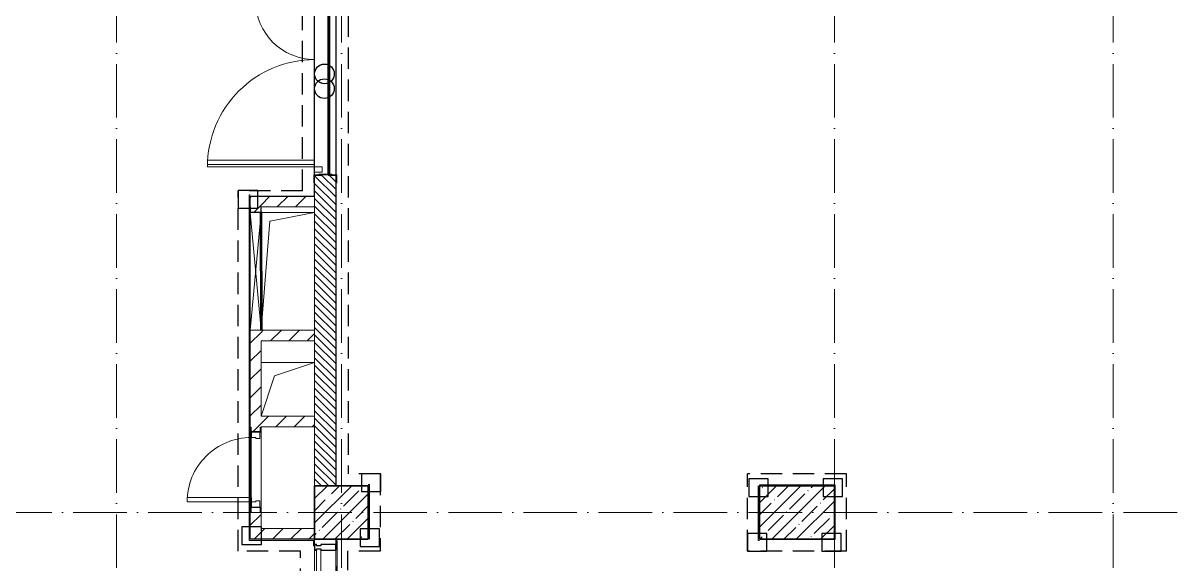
# Model space of a CAD drawing. Header units: millimetres. Extents: x -213536 to 1564669, y -45299 to 942238.
# Drawn here: x 439921 to 450642, y 444054 to 449102 of the extents above; entities that cross this region are included whole.
import ezdxf

# ---------------------------------------------------------------- set-up
doc = ezdxf.new("R2010")
doc.units = ezdxf.units.MM
for name, pattern in [('50_200_ШТРИХ_1Т_ш5_п1_п1_', [700, 500, -100, 0, -100]), ('Штрих короткий', [300, 150, -150]), ('Штриховая _2 мм - 1 мм_', [300, 200, -100])]:
    doc.linetypes.add(name, pattern=pattern)
for name, color, linetype, lineweight in [('0-1', 7, 'Continuous', 5), ('0-2', 7, 'Continuous', 9), ('2) ПГП 4м', 4, 'Continuous', 30), ('2.1.2) ПГП мини окна 0.9м -', 200, 'Continuous', 53), ('2.2) ПГП двери 2.4 -', 134, 'Continuous', 60), ('2.3) ПГП шлюз 1.8 м-', 140, 'Continuous', 60), ('3) ЖБ 4м', 3, 'Continuous', 30), ('4) Метл уголки', 6, 'Continuous', 30), ('5) Швы', 2, 'Continuous', 30), ('6) Мини окна 0.4 -', 10, 'Continuous', 30), ('Двери', 7, 'Continuous', 9), ('Импосты витража', 7, 'Continuous', 9), ('Импосты витража-1', 7, 'Continuous', 25), ('Каркас_Импост', 7, 'Continuous', 13), ('Несущие колонны', 7, 'Continuous', 9), ('Несущие колонны-1', 7, 'Continuous', 35), ('Обобщенные модели', 7, 'Continuous', 9), ('Оси-2', 7, '50_200_ШТРИХ_1Т_ш5_п1_п1_', 9), ('Остекление-1', 7, 'Continuous', 9), ('Открывание-1', 7, 'Continuous', 9), ('Панель', 7, 'Continuous', 13), ('Перемычка-1', 7, 'Штрих короткий', 9), ('Стены', 7, 'Continuous', 9), ('Стены-1', 7, 'Continuous', 13), ('Штриховка разреза-1', 7, 'Continuous', 9), ('Элементы узлов', 7, 'Continuous', 9)]:
    doc.layers.add(name, color=color, linetype=linetype, lineweight=lineweight)
doc.layers.add('СТ-1_1', color=7, linetype='Штриховая _2 мм - 1 мм_', lineweight=90, true_color=0x888888)
doc.layers.get('0-2').off()
pattern_1 = [(45, (0, 0), (-84.8528, 84.8528), [])]

# ---------------------------------------------------------------- blocks, each defined once
blk = doc.blocks.new('Ось 3 этаж')
at = {"layer": 'Оси-2'}
for p, q in [((440792.1, 423014.8), (440792.1, 477896.8)), ((442892.1, 423014.8), (442892.1, 477896.8)), ((447492.1, 423014.8), (447492.1, 477896.8)), ((450092.1, 423014.8), (450092.1, 477896.8)), ((459092.1, 444535.4), (428373.3, 444535.4))]:
    blk.add_line(p, q, dxfattribs=at)
blk = doc.blocks.new('BSC_Колонна _Прямоугольная - 500х500-V125-АИ2_03_План отделки стен 3-го этажа _Часть 2_')
at = {"layer": 'Несущие колонны'}
h = blk.add_hatch(dxfattribs=at)
h.set_pattern_fill('FP_115', color=256, style=0, pattern_type=2)
h.set_pattern_definition([(45, (-12200, -19300), (-114.0493, 114.0493), []), (45, (-12085.95, -19300), (-114.0493, 114.0493), [201.612, -40.322, 3.353, -36.97])])
h.paths.add_polyline_path([(-250, -250), (250, -250), (250, 250), (-250, 250)], flags=0)
at = {"layer": 'Несущие колонны-1'}
for p, q in [((250, 250), (-250, 250)), ((-250, 250), (-250, -250)), ((250, -250), (250, 250)), ((-250, -250), (250, -250))]:
    blk.add_line(p, q, dxfattribs=at)
blk = doc.blocks.new('BSC_Колонна _Прямоугольная - 500х700-V130-АИ2_03_План отделки стен 3-го этажа _Часть 2_')
at = {"layer": 'Несущие колонны'}
h = blk.add_hatch(dxfattribs=at)
h.set_pattern_fill('FP_120', color=256, style=0, pattern_type=2)
h.set_pattern_definition([(315, (-19300, 16450), (114.0493, 114.0493), []), (315, (-19300, 16335.95), (114.0493, 114.0493), [201.612, -40.322, 3.353, -36.97])])
h.paths.add_polyline_path([(-250, 350), (-250, -350), (250, -350), (250, 350)], flags=0)
at = {"layer": 'Несущие колонны-1'}
for p, q in [((250, 350), (-250, 350)), ((-250, 350), (-250, -350)), ((250, -350), (250, 350)), ((-250, -350), (250, -350))]:
    blk.add_line(p, q, dxfattribs=at)
blk = doc.blocks.new('Проем_Дверь_Прямоугольный - 1700х2400h_дверные проемы-28704924-АИ2_03_План отделки стен 3-го этажа _Часть 2_')
at = {"layer": 'Перемычка-1'}
for p, q in [((850, 100), (-850, 100)), ((850, -100), (-850, -100))]:
    blk.add_line(p, q, dxfattribs=at)
blk = doc.blocks.new('PNS_Панель прямоугольная2 - Нр_Стекло - 40мм-28950638-АИ2_03_План отделки стен 3-го этажа _Часть 2_')
at = {"layer": 'Остекление-1'}
for p, q in [((-637.5, 40), (637.5, 40)), ((-647.5, 0), (647.5, 0)), ((637.5, 0), (-637.5, 0))]:
    blk.add_line(p, q, dxfattribs=at)
blk = doc.blocks.new('Прямоугольный импост - Импост структурный с накладкой - 180мм-27189186-АИ2_03_План отделки стен 3-го этажа _Часть 2_')
at = {"layer": 'Импосты витража'}
blk.add_line((11950, 17675), (11950, 18950), dxfattribs=at)
blk = doc.blocks.new('Прямоугольный импост - Импост структурный с накладкой - 180мм-26943387-АИ2_03_План отделки стен 3-го этажа _Часть 2_')
at = {"layer": 'Импосты витража-1'}
for p, q in [((-25, 0), (-25, 17)), ((-25, 17), (25, 17)), ((-15, 0), (-25, 0)), ((-15, -40), (-15, 0)), ((25, 0), (15, 0)), ((15, 0), (15, -40)), ((25, 17), (25, 0)), ((-25, -180), (-25, -40)), ((-25, -40), (-15, -40)), ((15, -40), (25, -40)), ((25, -40), (25, -180)), ((25, -180), (-25, -180))]:
    blk.add_line(p, q, dxfattribs=at)
blk = doc.blocks.new('154_Стойка_СКБ_Уголок - СМ-2480_200-28346303-АИ2_03_План отделки стен 3-го этажа _Часть 2_')
at = {"layer": 'Обобщенные модели'}
for p, q in [((125, 156), (125, 81)), ((200, 156), (125, 156)), ((131, 81), (131, 150)), ((131, 150), (200, 150)), ((200, 150), (200, 156)), ((125, 81), (131, 81)), ((131, 19), (125, 19)), ((125, 19), (125, -56)), ((131, -50), (131, 19)), ((125, -56), (200, -56)), ((200, -50), (131, -50)), ((200, -56), (200, -50))]:
    blk.add_line(p, q, dxfattribs=at)
blk = doc.blocks.new('Стойка_Влож_Полоса боковая - Полоса-28213942-АИ2_03_План отделки стен 3-го этажа _Часть 2_')
at = {"layer": 'Обобщенные модели'}
for p, q in [((-5, 60), (0, 60)), ((-5, -60), (-5, 60)), ((0, 31), (0, -31)), ((0, -60), (-5, -60))]:
    blk.add_line(p, q, dxfattribs=at)
blk = doc.blocks.new('AR_Отверстие прямоугольное _в плите_ - AR_Отверстие прямоугольное _в плите_-V253-АИ2_03_План отделки стен 3-го этажа _Часть 2_')
at = {"layer": 'Обобщенные модели'}
for p, q in [((250, 250), (-250, 250)), ((-125, 125), (250, 250)), ((-250, -250), (-125, 125))]:
    blk.add_line(p, q, dxfattribs=at)
blk = doc.blocks.new('AR_Отверстие прямоугольное _в плите_ - AR_Отверстие прямоугольное _в плите_-30552711-АИ2_03_План отделки стен 3-го этажа _Часть 2_')
at = {"layer": 'Обобщенные модели'}
for p, q in [((250, 550), (-250, 550)), ((-167, 467), (250, 550)), ((-250, -550), (-167, 467))]:
    blk.add_line(p, q, dxfattribs=at)
blk = doc.blocks.new('Дверь_СКБ_1Ст_Внутренняя_ШЕР - СОШ_Д-1__Дв_700x1800h_Технический шкаф ЭОМ и СС_EI30-32851012-АИ2_03_План отделки стен 3-го этажа _Часть 2_')
at = {"layer": 'Каркас_Импост'}
for p, q in [((-287.5, 40), (-337.5, 40)), ((-337.5, 40), (-337.5, -40)), ((-287.5, 40), (-287.5, 0)), ((-287.5, 0), (-277.5, 0)), ((-277.5, 0), (-277.5, -40)), ((302.5, 0), (312.5, 0)), ((302.5, 0), (302.5, -40)), ((362.5, 40), (312.5, 40)), ((312.5, 40), (312.5, 0)), ((362.5, 40), (362.5, -40)), ((-277.5, -40), (-337.5, -40)), ((362.5, -40), (302.5, -40))]:
    blk.add_line(p, q, dxfattribs=at)
at = {"layer": 'Открывание-1'}
blk.add_arc((-287.5, 40), 600, 360, 90, dxfattribs=at)
at = {"layer": 'Панель'}
for p, q in [((-287.5, 640), (-247.5, 640)), ((-287.5, 640), (-287.5, 40)), ((-247.5, 40), (-247.5, 640)), ((-287.5, 40), (-247.5, 40))]:
    blk.add_line(p, q, dxfattribs=at)
blk = doc.blocks.new('154_Стойка_СКБ_Швеллер - СМ-2180_100-28318692-АИ2_03_План отделки стен 3-го этажа _Часть 2_')
at = {"layer": 'Обобщенные модели'}
for p, q in [((171, 50), (125, 50)), ((125, 50), (125, -50)), ((129.5, 42.4), (171, 42.4)), ((129.5, -42.4), (129.5, 42.4)), ((171, 42.4), (171, 50)), ((125, -50), (171, -50)), ((171, -42.4), (129.5, -42.4)), ((171, -50), (171, -42.4))]:
    blk.add_line(p, q, dxfattribs=at)
blk = doc.blocks.new('Проем_Дверь_Прямоугольный - 2800х2400h_витражные проемы-35317414-АИ2_03_План отделки стен 3-го этажа _Часть 2_')
at = {"layer": 'Перемычка-1'}
for p, q in [((1400, 100), (-1400, 100)), ((1400, -100), (-1400, -100))]:
    blk.add_line(p, q, dxfattribs=at)
blk = doc.blocks.new('Дверь_Витражная_СКБ_2Ст2 - ДВВ_ДАО_СОШ_Классы-V189-АИ2_03_План отделки стен 3-го этажа _Часть 2_')
at = {"layer": 'Двери'}
for p, q in [((-775, 1035), (-775, 35)), ((775, 585), (775, 35))]:
    blk.add_line(p, q, dxfattribs=at)
for centre, radius, start, end in [((-775, 35), 1000, 360, 90), ((775, 35), 550, 90, 180)]:
    blk.add_arc(centre, radius, start, end, dxfattribs=at)
at = {"layer": 'Элементы узлов'}
for p, q in [((-713, 1035), (-753, 1035)), ((-753, 1035), (-753, 35)), ((-713, 35), (-713, 1035)), ((775, 585), (735, 585)), ((735, 585), (735, 35)), ((775, 35), (775, 585)), ((-825, 35), (-825, -35)), ((-775, 35), (-825, 35)), ((-775, 35), (-825, 35)), ((-825, 35), (-825, -35)), ((-775, -35), (-775, 35)), ((-775, -35), (-775, 35)), ((-753, 35), (-713, 35)), ((735, 35), (775, 35)), ((775, -35), (775, 35)), ((775, 35), (825, 35)), ((775, 35), (775, -35)), ((825, 35), (775, 35)), ((825, 35), (825, -35)), ((825, -35), (825, 35)), ((-825, -35), (-775, -35)), ((-825, -35), (-775, -35)), ((825, -35), (775, -35)), ((775, -35), (825, -35))]:
    blk.add_line(p, q, dxfattribs=at)
blk = doc.blocks.new('AR_Отверстие прямоугольное _в стене_ - AR_Отверстие прямоугольное _в стене__ОВ-36943067-АИ2_03_План отделки стен 3-го этажа _Часть 2_')
at = {"layer": 'Элементы узлов'}
for p, q in [((-550, 50), (550, 50)), ((550, 50), (-550, -50)), ((-550, 50), (550, -50)), ((550, 50), (-550, 50)), ((550, 50), (550, -50)), ((550, -50), (550, 50)), ((550, -50), (-550, -50)), ((-550, -50), (550, -50))]:
    blk.add_line(p, q, dxfattribs=at)
blk = doc.blocks.new('154_Фахверк_СКБ_Швеллер - Тип_100_3960_зеркало-36793856-АИ2_03_План отделки стен 3-го этажа _Часть 2_')
at = {"layer": 'Обобщенные модели'}
for p, q in [((175, 50), (125, 50)), ((125, 50), (125, -50)), ((128, 47), (175, 47)), ((128, -47), (128, 47)), ((175, 47), (175, 50)), ((125, -50), (175, -50)), ((175, -47), (128, -47)), ((175, -50), (175, -47))]:
    blk.add_line(p, q, dxfattribs=at)
blk = doc.blocks.new('0125-Р-ОО-Ш2-АР-о_23_10_2024_rvt-1-АИ2_03_План отделки стен 3-го этажа _Часть 2_')
at = {"layer": 'Штриховка разреза-1'}
h = blk.add_hatch(dxfattribs=at)
h.set_pattern_fill('FP_1', color=256, style=0, pattern_type=2)
h.set_pattern_definition([(135, (0, 0), (-35.35534, -35.35534), [])])
h.paths.add_polyline_path([(12150, 19550), (12150, 22444), (12081, 22444), (12081, 22450), (12019, 22450), (12019, 22444), (11950, 22444), (11950, 19550)], flags=0)
h.paths.add_polyline_path([(12081, 24150), (12081, 24156), (12150, 24156), (12150, 24350), (11950, 24350), (11950, 24156), (12019, 24156), (12019, 24150)], flags=0)
h = blk.add_hatch(dxfattribs=at)
h.set_pattern_fill('FP_3', color=256, style=0, pattern_type=2)
h.set_pattern_definition(pattern_1)
h.paths.add_polyline_path([(11442, 19150), (11450, 19150), (11450, 19304), (11442, 19304), (11442, 19345), (11358, 19345), (11358, 19304), (11350, 19304), (11350, 19150), (11358, 19150)], flags=0)
h.paths.add_polyline_path([(11359, 20054), (11442, 20054), (11442, 20096), (11450, 20096), (11450, 21000), (11350, 21000), (11350, 20096), (11358, 20096), (11358, 20054)], flags=0)
h.paths.add_polyline_path([(11353, 22103), (11447, 22103), (11447, 22150), (11450, 22150), (11450, 22250), (11350, 22250), (11350, 22150), (11353, 22150)], flags=0)
h = blk.add_hatch(dxfattribs=at)
h.set_pattern_fill('FP_3', color=256, style=0, pattern_type=2)
h.set_pattern_definition(pattern_1)
h.paths.add_polyline_path([(11450, 22150), (11950, 22150), (11950, 22250), (11450, 22250)], flags=0)
h = blk.add_hatch(dxfattribs=at)
h.set_pattern_fill('FP_3', color=256, style=0, pattern_type=2)
h.set_pattern_definition(pattern_1)
h.paths.add_polyline_path([(11950, 20900), (11950, 21000), (11450, 21000), (11450, 20900)], flags=0)
h = blk.add_hatch(dxfattribs=at)
h.set_pattern_fill('FP_3', color=256, style=0, pattern_type=2)
h.set_pattern_definition(pattern_1)
h.paths.add_polyline_path([(11950, 20100), (11950, 20200), (11450, 20200), (11450, 20100)], flags=0)
h = blk.add_hatch(dxfattribs=at)
h.set_pattern_fill('FP_3', color=256, style=0, pattern_type=2)
h.set_pattern_definition(pattern_1)
h.paths.add_polyline_path([(11950, 19050), (11950, 19150), (11350, 19150), (11350, 19050)], flags=0)
at = {"layer": 'Стены'}
for p, q in [((11350, 19350), (11350, 20050)), ((11450, 20050), (11450, 19350))]:
    blk.add_line(p, q, dxfattribs=at)
at = {"layer": 'Стены-1'}
for p, q in [((11950, 22375), (11950, 19550)), ((12150, 19550), (12150, 22375)), ((11350, 22250), (11350, 22150)), ((11450, 22250), (11350, 22250)), ((11950, 22250), (11450, 22250)), ((11950, 22150), (11950, 22250)), ((11450, 22150), (11950, 22150)), ((11350, 21000), (11350, 20096)), ((11950, 21000), (11450, 21000)), ((11950, 20900), (11950, 21000)), ((11450, 20200), (11450, 20900)), ((11450, 20900), (11950, 20900)), ((11950, 20200), (11450, 20200)), ((11950, 20100), (11950, 20200)), ((11450, 20096), (11450, 20100)), ((11450, 20100), (11950, 20100)), ((11350, 19304), (11350, 19150)), ((11450, 19150), (11450, 19304)), ((11350, 19150), (11350, 19050)), ((11950, 19150), (11450, 19150)), ((11350, 19050), (11950, 19050))]:
    blk.add_line(p, q, dxfattribs=at)
at = {"layer": '0-2'}
for name, p, rotation in [('Дверь_Витражная_СКБ_2Ст2 - ДВВ_ДАО_СОШ_Классы-V189-АИ2_03_План отделки стен 3-го этажа _Часть 2_', (11985, 23300), 89.9999999999978), ('Проем_Дверь_Прямоугольный - 1700х2400h_дверные проемы-28704924-АИ2_03_План отделки стен 3-го этажа _Часть 2_', (12050, 23300), 89.99999999999991), ('154_Стойка_СКБ_Уголок - СМ-2480_200-28346303-АИ2_03_План отделки стен 3-го этажа _Часть 2_', (12000, 22575), 269.9999999999999), ('Стойка_Влож_Полоса боковая - Полоса-28213942-АИ2_03_План отделки стен 3-го этажа _Часть 2_', (12050, 22450), 269.9999999999999), ('154_Фахверк_СКБ_Швеллер - Тип_100_3960_зеркало-36793856-АИ2_03_План отделки стен 3-го этажа _Часть 2_', (11400, 21975), 89.99999999999993), ('AR_Отверстие прямоугольное _в стене_ - AR_Отверстие прямоугольное _в стене__ОВ-36943067-АИ2_03_План отделки стен 3-го этажа _Часть 2_', (11400, 21550), 269.9999999999999), ('Дверь_СКБ_1Ст_Внутренняя_ШЕР - СОШ_Д-1__Дв_700x1800h_Технический шкаф ЭОМ и СС_EI30-32851012-АИ2_03_План отделки стен 3-го этажа _Часть 2_', (11400, 19687), 89.99999999999993), ('154_Стойка_СКБ_Швеллер - СМ-2180_100-28318692-АИ2_03_План отделки стен 3-го этажа _Часть 2_', (11400, 19925), 89.99999999999993), ('BSC_Колонна _Прямоугольная - 500х700-V130-АИ2_03_План отделки стен 3-го этажа _Часть 2_', (16450, 19300), 89.9999999999999), ('154_Стойка_СКБ_Швеллер - СМ-2180_100-28318692-АИ2_03_План отделки стен 3-го этажа _Часть 2_', (11400, 19475), 269.9999999999999), ('Проем_Дверь_Прямоугольный - 2800х2400h_витражные проемы-35317414-АИ2_03_План отделки стен 3-го этажа _Часть 2_', (12050, 17650), 269.9999999999999), ('PNS_Панель прямоугольная2 - Нр_Стекло - 40мм-28950638-АИ2_03_План отделки стен 3-го этажа _Часть 2_', (11967, 18312), 269.999999999999)]:
    blk.add_blockref(name, p, dxfattribs=dict(at, rotation=rotation))
for name, p in [('AR_Отверстие прямоугольное _в плите_ - AR_Отверстие прямоугольное _в плите_-30552711-АИ2_03_План отделки стен 3-го этажа _Часть 2_', (11700, 21550)), ('AR_Отверстие прямоугольное _в плите_ - AR_Отверстие прямоугольное _в плите_-V253-АИ2_03_План отделки стен 3-го этажа _Часть 2_', (11700, 20450)), ('BSC_Колонна _Прямоугольная - 500х500-V125-АИ2_03_План отделки стен 3-го этажа _Часть 2_', (12200, 19300)), ('Прямоугольный импост - Импост структурный с накладкой - 180мм-27189186-АИ2_03_План отделки стен 3-го этажа _Часть 2_', (0, 0))]:
    blk.add_blockref(name, p, dxfattribs=at)
at = {"layer": '0-2', "extrusion": (0, 0, -1), "rotation": 270.000000000001}
blk.add_blockref('Прямоугольный импост - Импост структурный с накладкой - 180мм-26943387-АИ2_03_План отделки стен 3-го этажа _Часть 2_', (-11967, 18975), dxfattribs=at)
blk = doc.blocks.new('3этНиз')
at = {"layer": 'СТ-1_1', "lineweight": 25}
for p, q in [((442530, 447535), (442530, 449885)), ((442954, 449473), (442954, 444897)), ((441930, 444173), (441930, 447535)), ((442530, 447535), (441930, 447535)), ((443254, 444897), (442954, 444897)), ((443254, 444897), (443254, 444173)), ((447604, 444897), (446680, 444897)), ((446680, 444173), (446680, 444897)), ((447604, 444173), (447604, 444897)), ((442510, 444173), (441930, 444173)), ((442510, 436613), (442510, 444173)), ((442951, 441597), (442951, 444173)), ((443254, 444173), (442951, 444173)), ((447604, 444173), (446680, 444173))]:
    blk.add_line(p, q, dxfattribs=at)
at = {"layer": 'Стены'}
for p, q in [((442030, 444585), (442030, 445285)), ((442042, 445285), (442042, 444585))]:
    blk.add_line(p, q, dxfattribs=at)
at = {"layer": 'Стены-1'}
for p, q in [((442042, 447497), (442030, 447497)), ((442030, 447497), (442030, 445285)), ((442042, 447385), (442042, 447485)), ((442042, 445331), (442042, 446235)), ((442030, 445285), (442042, 445285)), ((443154, 444797), (443142, 444797)), ((443154, 444285), (443154, 444797)), ((446780, 444785), (446780, 444273)), ((442042, 444585), (442030, 444585)), ((442030, 444585), (442030, 444273)), ((442042, 444285), (442042, 444539)), ((442030, 444273), (442630, 444273)), ((442642, 444285), (442042, 444285)), ((442630, 444273), (442630, 444225)), ((442630, 444225), (442642, 444225)), ((442642, 444225), (442642, 444285)), ((442839, 444285), (442839, 441485)), ((442851, 441497), (442851, 444273)), ((446780, 444273), (446792, 444273))]:
    blk.add_line(p, q, dxfattribs=at)
at = {"layer": '0-1'}
blk.add_blockref('0125-Р-ОО-Ш2-АР-о_23_10_2024_rvt-1-АИ2_03_План отделки стен 3-го этажа _Часть 2_', (430692, 425235), dxfattribs=at)

msp = doc.modelspace()

# ---------------------------------------------------------------- linework, layer by layer
at = {"layer": '2) ПГП 4м'}
for points in [[(442642.1, 444285.4), (442042.1, 444285.4), (442042.1, 447485.4), (442642.1, 447485.4), (442642.1, 449585.4)], [(442842.1, 444785.4), (442842.1, 449585.4)]]:
    msp.add_lwpolyline(points, dxfattribs=at)
at = {"layer": '2.1.2) ПГП мини окна 0.9м -'}
msp.add_lwpolyline([(442139.1, 447338.4), (442142.1, 446235.4)], dxfattribs=at)
at = {"layer": '2.2) ПГП двери 2.4 -'}
msp.add_lwpolyline([(442773.1, 447685.4), (442773.1, 449388.4)], dxfattribs=at)
at = {"layer": '2.3) ПГП шлюз 1.8 м-'}
msp.add_lwpolyline([(442042.1, 444585.4), (442042.1, 445291.4)], dxfattribs=at)
at = {"layer": '3) ЖБ 4м'}
msp.add_lwpolyline([(442892.1, 444785.4), (443142.1, 444785.4), (443142.1, 444285.4), (442842.1, 444285.4)], dxfattribs=at)
msp.add_lwpolyline([(446792.1, 444285.4), (447499.9, 444285.4), (447499.9, 444789.8), (446792.1, 444789.8)], close=True, dxfattribs=at)
at = {"layer": '4) Метл уголки'}
for points in [[(441930.1, 447372.7), (442111.4, 447372.7), (442111.4, 447537.4), (441930.1, 447537.4)], [(443078.6, 444729.8), (443259.9, 444729.8), (443259.9, 444894.6), (443078.6, 444894.6)], [(446692.1, 444685.4), (446873.4, 444685.4), (446873.4, 444850.2), (446692.1, 444850.2)], [(447386.2, 444685.4), (447567.5, 444685.4), (447567.5, 444850.2), (447386.2, 444850.2)], [(441963.7, 444236), (442145, 444236), (442145, 444400.7), (441963.7, 444400.7)], [(443066.6, 444217.8), (443247.9, 444217.8), (443247.9, 444382.6), (443066.6, 444382.6)], [(446680.1, 444173.4), (446861.4, 444173.4), (446861.4, 444338.2), (446680.1, 444338.2)], [(447374.2, 444173.4), (447555.5, 444173.4), (447555.5, 444338.2), (447374.2, 444338.2)]]:
    msp.add_lwpolyline(points, close=True, dxfattribs=at)
at = {"layer": '5) Швы'}
for centre in [(442733.7, 448627.1), (442733.7, 448489.2)]:
    msp.add_circle(centre, 91.6, dxfattribs=at)
at = {"layer": '6) Мини окна 0.4 -'}
msp.add_lwpolyline([(442773.1, 448245.1), (442773.1, 448832)], dxfattribs=at)

# ---------------------------------------------------------------- block references
at = {"color": 5, "lineweight": 30}
msp.add_blockref('Ось 3 этаж', (0, 0), dxfattribs=at)
at = {"layer": '3) ЖБ 4м'}
msp.add_blockref('3этНиз', (0, 0), dxfattribs=at)

doc.saveas('drawing.dxf')
